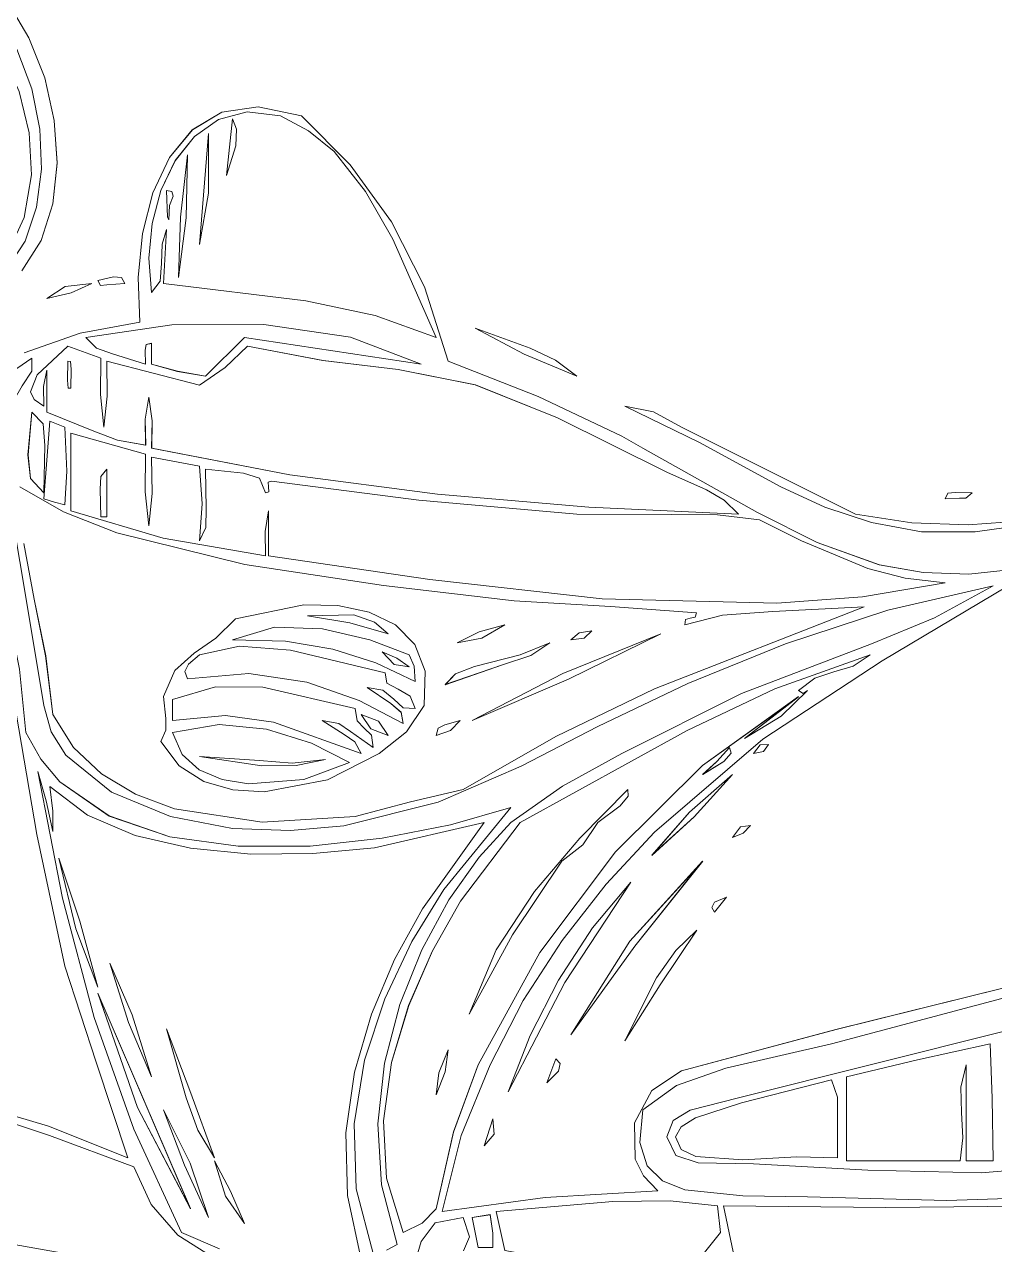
# Model space of a CAD drawing. Header units: inches. Extents: x -1726 to 2926, y -3254 to 1573.
# Drawn here: x -87 to 1126, y -1696 to -169 of the extents above; entities that cross this region are included whole.
import ezdxf

# ---------------------------------------------------------------- set-up
doc = ezdxf.new("R2010")
doc.units = ezdxf.units.IN
doc.header["$MEASUREMENT"] = 0
doc.layers.add('Layer 1', color=7, linetype='Continuous')

msp = doc.modelspace()

# ---------------------------------------------------------------- linework, layer by layer
at = {"layer": 'Layer 1', "color": 7, "lineweight": 9}
for points in [[(-138.6, -90.4), (-81.8, -186.3), (-62.1, -236.4), (-50.2, -289.5), (-46.6, -342.9), (-51.8, -393.8), (-66.3, -439.7), (-90.8, -477.8)], [(-90.8, -477.8), (-66.3, -439.7), (-51.7, -393.8), (-46.6, -342.8), (-50.2, -289.5), (-62.1, -236.4), (-81.8, -186.3), (-138.6, -90.4)], [(-124.5, -147.9), (-96.8, -200.3), (-78.1, -250), (-68.2, -300.3), (-66.2, -350.5), (-72.2, -398.1), (-86.6, -440.7), (-109.6, -475.8), (-141.2, -501.1), (-181.9, -514), (-231.7, -512.2), (-231.7, -512.2)], [(-78.1, -250), (-96.8, -200.3), (-124.5, -147.9)], [(-231.7, -512.2), (-218, -502.8), (-192.7, -497.7), (-141.8, -485.9), (-128.8, -472.7), (-111.8, -463.5), (-87.9, -410.8), (-78.7, -357.7), (-81.6, -305), (-94.1, -253.2), (-138, -155.4)], [(-138, -155.4), (-94.1, -253.2), (-81.6, -304.9), (-78.7, -357.7), (-87.9, -410.8), (-111.8, -463.5), (-128.8, -472.7), (-141.7, -485.9), (-192.7, -497.7), (-218, -502.7), (-231.7, -512.2), (-181.9, -514), (-141.2, -501.1), (-109.6, -475.8), (-86.6, -440.7), (-72.2, -398.1), (-66.1, -350.5), (-68.2, -300.3), (-78.1, -250), (-78.1, -250)], [(-87.6, -580.4), (-17.5, -555.6), (56.8, -542.1), (55, -486), (60.4, -431), (73.3, -380), (94, -335.8), (122.6, -301.3), (159.5, -279.2), (204.9, -272.4), (259, -283.7), (320.2, -345.2), (371.8, -416.2), (413, -497.8), (442.6, -590.8), (555.3, -635.1), (659.8, -684.5), (686, -699.5), (829.6, -780), (904.1, -817.5), (981.9, -845.5), (1036.7, -855.2), (1094.1, -857.2), (1202.9, -845.5)], [(1202.9, -845.5), (1094.1, -857.2), (1036.8, -855.2), (982, -845.5), (904.1, -817.5), (829.6, -780), (686, -699.4), (659.8, -684.5), (555.3, -635.1), (442.6, -590.8), (413, -497.7), (371.9, -416.2), (320.2, -345.1), (259, -283.7), (204.9, -272.4), (159.5, -279.2), (122.7, -301.2), (94, -335.8), (73.3, -380), (60.4, -431), (55, -485.9), (56.8, -542.1), (-17.5, -555.6), (-87.6, -580.4)], [(427.6, -560.9), (351.5, -533.6), (264.5, -515.2), (86.7, -493.4), (90.5, -426), (84.7, -444.5), (84.2, -468.5), (82.2, -490.8), (71.7, -504.7), (68.4, -461.9), (72.4, -418.5), (83.4, -377), (101.1, -339.9), (125.2, -309.5), (155.4, -288.4), (191.4, -279), (232.8, -283.7), (268, -302.4), (300.2, -328.6), (339.4, -378.5), (373.4, -438), (427.6, -560.9), (427.6, -560.9)], [(300.2, -328.6), (268, -302.4), (232.8, -283.7), (191.4, -279), (155.4, -288.4), (125.2, -309.5), (101.1, -339.8), (83.4, -377), (72.4, -418.5), (68.4, -461.8), (71.7, -504.7), (82.2, -490.8), (84.2, -468.5), (84.7, -444.5), (90.5, -426), (86.7, -493.4), (264.5, -515.2), (351.5, -533.6), (427.6, -560.9), (373.4, -438), (339.4, -378.5), (300.2, -328.6), (300.2, -328.6)], [(165.4, -358.6), (176.9, -321.5), (177.7, -300.3), (172.9, -287.4), (165.4, -358.6), (165.4, -358.6)], [(172.9, -287.4), (177.7, -300.3), (176.9, -321.5), (165.4, -358.6), (172.9, -287.4), (172.9, -287.4)], [(131.7, -444.7), (142.7, -380.7), (142.9, -306.1), (131.7, -444.7), (131.7, -444.7)], [(142.9, -306.1), (142.7, -380.7), (131.7, -444.7), (142.9, -306.1), (142.9, -306.1)], [(105.4, -485.9), (115, -411.5), (116.7, -332.4), (107.6, -410.4), (105.4, -485.9), (105.4, -485.9)], [(116.7, -332.4), (115, -411.5), (105.4, -485.9), (107.6, -410.4), (116.7, -332.4), (116.7, -332.4)], [(94.2, -396), (98.5, -384.4), (97.1, -378.4), (90.4, -377.3), (91.4, -410.6), (93.3, -414.1), (94.2, -396), (94.2, -396)], [(90.5, -377.3), (97.1, -378.4), (98.5, -384.4), (94.2, -396), (93.3, -414.1), (91.4, -410.6), (90.5, -377.3), (90.5, -377.3)], [(38, -493.4), (15.8, -495.2), (7.6, -496.1), (4.3, -489.7), (23.8, -485.3), (33.8, -486), (38, -493.4), (38, -493.4)], [(4.3, -489.7), (7.6, -496.1), (15.8, -495.2), (38, -493.4), (33.8, -486), (23.8, -485.3), (4.3, -489.7), (4.3, -489.7)], [(-3.2, -493.4), (-28.9, -505.2), (-59.4, -512.2), (-36.6, -497.5), (-3.2, -493.4), (-3.2, -493.4)], [(-59.4, -512.2), (-28.9, -505.2), (-3.2, -493.4), (-36.6, -497.5), (-59.4, -512.2), (-59.4, -512.2)], [(408.8, -594.6), (187.9, -560.9), (139.2, -609.5), (104.1, -603.4), (71.7, -594.6), (71.7, -568.3), (64.9, -570), (63.7, -577.1), (64.2, -594.6), (22.8, -581.7), (2.9, -574.4), (-10.7, -560.9), (97.1, -545.3), (212, -544.7), (320.4, -560.6), (408.8, -594.6), (408.8, -594.6)], [(-10.7, -560.9), (2.9, -574.4), (22.8, -581.7), (64.2, -594.6), (63.7, -577.1), (64.9, -570), (71.7, -568.4), (71.7, -594.6), (104.1, -603.5), (139.2, -609.6), (187.8, -560.9), (408.8, -594.6), (320.4, -560.6), (212, -544.7), (97.1, -545.3), (-10.7, -560.9), (-10.7, -560.9)], [(476.3, -549.6), (545, -574.5), (576.7, -589.6), (603.6, -609.6), (537.6, -582), (476.3, -549.6), (476.3, -549.6)], [(603.6, -609.5), (576.7, -589.6), (545, -574.5), (476.3, -549.6), (537.6, -582), (603.6, -609.5), (603.6, -609.5)], [(-63.1, -647), (-63.6, -622.2), (-59.4, -602.1), (-59.4, -654.5), (-0.7, -678.2), (29.2, -689.5), (64.2, -695.7), (63.8, -663.4), (68, -635.8), (72.2, -665.3), (71.7, -699.4), (244.6, -732.8), (429.1, -757.2), (618.5, -773.4), (805.9, -781.9), (788, -764.5), (765.9, -751.8), (716, -729.4), (579.4, -661.7), (476.6, -620.3), (379.9, -601.2), (286, -590), (191.6, -572.1), (163.7, -598.5), (131.7, -620.8), (15.6, -590.8), (16, -634.4), (11.8, -673.2), (7.6, -632.5), (8, -587.1), (-33.2, -572.1), (-71.6, -607.7), (-79.7, -629.1), (-75.3, -638.8), (-63.1, -647), (-63.1, -647)], [(-33.1, -572.1), (8.1, -587.1), (7.6, -632.5), (11.8, -673.2), (16, -634.4), (15.6, -590.8), (131.7, -620.8), (163.7, -598.5), (191.6, -572.1), (286.1, -590), (380.2, -601.2), (476.9, -620.3), (579.4, -661.7), (716, -729.4), (765.9, -751.8), (788, -764.5), (805.9, -781.9), (618.5, -773.4), (429.1, -757.2), (244.6, -732.8), (71.8, -699.4), (72.2, -665.3), (68, -635.8), (63.8, -663.4), (64.3, -695.7), (29.2, -689.5), (-0.7, -678.2), (-59.3, -654.5), (-59.3, -602.1), (-63.5, -622.2), (-63.1, -647), (-75.3, -638.7), (-79.7, -629.1), (-71.6, -607.7), (-33.1, -572.1), (-33.1, -572.1)], [(-78.1, -587.1), (-78.1, -603.4), (-90.4, -621.7), (-103, -644.2), (-104.3, -673.2), (-160.5, -695.7), (-165, -675.4), (-162.1, -657.9), (-140.4, -629.5), (-78.1, -587.1), (-78.1, -587.1)], [(-160.5, -695.7), (-104.3, -673.2), (-103, -644.2), (-90.4, -621.7), (-78.1, -603.4), (-78.1, -587.1), (-140.4, -629.5), (-162.1, -657.9), (-165, -675.4), (-160.5, -695.7), (-160.5, -695.7)], [(-33.1, -590.8), (-29.8, -591), (-29.1, -600.9), (-29.4, -624.5), (-32.7, -624.4), (-33.4, -614.5), (-33.1, -590.8), (-33.1, -590.8)], [(-29.4, -624.5), (-29.1, -600.9), (-29.8, -591), (-33.2, -590.8), (-33.4, -614.5), (-32.7, -624.4), (-29.4, -624.5), (-29.4, -624.5)], [(-78.1, -654.5), (-83, -708), (-79.9, -737.3), (-63.1, -755.6), (-61.7, -696.2), (-63.8, -669.2), (-78.1, -654.5), (-78.1, -654.5)], [(-63.1, -755.6), (-79.9, -737.3), (-82.9, -708), (-78.1, -654.5), (-63.8, -669.2), (-61.7, -696.2), (-63.1, -755.6), (-63.1, -755.6)], [(1194.6, -791.1), (1101.8, -804.3), (1034.6, -804), (972.1, -792.7), (913.6, -773.2), (858.6, -748.1), (757.2, -692.3), (663.6, -647), (699.5, -653.9), (734.7, -673.2), (952, -781.9), (1022.7, -792.8), (1093.3, -795.5), (1162.1, -790.3)], [(952, -781.9), (734.7, -673.2), (699.4, -653.9), (663.6, -647), (757.2, -692.3), (858.6, -748.1), (913.6, -773.2), (972.1, -792.7), (1034.6, -804), (1101.8, -804.3), (1194.6, -791.1)], [(-55.6, -665.7), (-36.9, -673.2), (-34.4, -728.2), (-36.9, -770.6), (-50, -766.9), (-63.1, -763.1), (-59.4, -714.4), (-55.6, -665.7), (-55.6, -665.7)], [(-63.1, -763.1), (-50, -766.9), (-36.9, -770.6), (-34.4, -728.2), (-36.9, -673.2), (-55.6, -665.7), (-59.4, -714.4), (-63.1, -763.1), (-63.1, -763.1)], [(-29.4, -680.7), (64.2, -706.9), (63.8, -754.2), (68, -796.8), (72.2, -756.1), (71.7, -710.7), (131.7, -721.9), (134.8, -769.3), (131.7, -815.6), (139.4, -798.9), (140.1, -775.2), (139.2, -725.7), (186.5, -730.8), (206.5, -737), (214.1, -755.6), (218.1, -754.1), (217.8, -748.1), (217.5, -742.2), (221.6, -740.7), (405.9, -764.6), (603.6, -781.9), (722.1, -782.6), (779.7, -783), (832.1, -789.3), (884.6, -815.6), (967.6, -849.9), (1014.3, -862.2), (1064.4, -868), (960.8, -885.4), (853.8, -893.5), (635.2, -887.9), (419.5, -863.9), (217.8, -834.3), (217.8, -778.1), (213.6, -803.9), (214.1, -834.3), (86.2, -812.3), (-29.4, -778.1), (-29.4, -680.7), (-29.4, -680.7)], [(-29.4, -778.1), (86.2, -812.3), (214.1, -834.3), (213.6, -803.9), (217.8, -778.1), (217.8, -834.3), (419.5, -863.9), (635.2, -887.9), (853.8, -893.5), (960.8, -885.4), (1064.3, -868), (1014.3, -862.2), (967.5, -849.9), (884.6, -815.6), (832.1, -789.3), (779.7, -783), (722.1, -782.6), (603.6, -781.9), (405.8, -764.6), (221.6, -740.7), (217.5, -742.2), (217.8, -748.1), (218.1, -754.1), (214.1, -755.6), (206.5, -737), (186.5, -730.8), (139.2, -725.7), (140.1, -775.2), (139.4, -798.9), (131.7, -815.6), (134.8, -769.3), (131.7, -721.9), (71.7, -710.7), (72.2, -756.1), (68, -796.8), (63.8, -754.2), (64.2, -706.9), (-29.4, -680.7), (-29.4, -778.1), (-29.4, -778.1)], [(8.1, -785.6), (15.6, -785.6), (15.6, -725.7), (8, -735), (7.2, -751), (8.1, -785.6), (8.1, -785.6)], [(15.6, -725.7), (15.6, -785.6), (8.1, -785.6), (7.2, -751), (8, -735), (15.6, -725.7), (15.6, -725.7)], [(348.9, -1707.1), (327.7, -1626), (325.2, -1544.7), (338.1, -1464.9), (363.2, -1388.4), (397.3, -1316.7), (437.2, -1251.8), (521.2, -1148.9), (445.5, -1170.6), (360.2, -1187.4), (270.1, -1197.2), (179.9, -1197.4), (94.4, -1185.6), (18.5, -1159.7), (-43.1, -1117), (-67, -1088.7), (-85.6, -1055.3), (-93.7, -976), (-108.9, -898.2), (-118, -823.1), (-108.1, -751.9), (-108.1, -751.9)], [(-108.1, -751.9), (-85.5, -886), (-63.1, -1021.6), (-54.1, -1054.5), (-35.8, -1083.5), (21.4, -1129.8), (95.3, -1160.4), (172.9, -1175.1), (245.6, -1177.6), (312.2, -1172), (430.3, -1142.3), (533.9, -1097.2), (629.8, -1047.8), (742.5, -994.1), (864.5, -944.3), (992.8, -902.1), (1124.3, -871.7), (1051.1, -911.7), (972.2, -944.3), (809.6, -1006.6), (659.8, -1081.5), (585.5, -1122.5), (521.2, -1167.6), (481.5, -1211), (443.6, -1264.7), (409.7, -1326.9), (382, -1395.6), (362.9, -1468.8), (354.5, -1544.6), (359.1, -1620.9), (378.9, -1695.8)], [(365.4, -1702.9), (378.9, -1695.8), (359.1, -1620.9), (354.5, -1544.6), (362.9, -1468.8), (382, -1395.6), (409.7, -1326.9), (443.6, -1264.7), (481.5, -1211), (521.2, -1167.6), (585.5, -1122.5), (659.8, -1081.5), (809.6, -1006.6), (972.2, -944.2), (1051.1, -911.7), (1124.3, -871.7), (992.8, -902.1), (864.5, -944.2), (742.5, -994.1), (629.8, -1047.8), (533.9, -1097.2), (430.3, -1142.3), (312.2, -1171.9), (245.6, -1177.6), (172.9, -1175.1), (95.3, -1160.4), (21.4, -1129.8), (-35.8, -1083.4), (-54.1, -1054.4), (-63.1, -1021.5), (-85.5, -885.9), (-108.1, -751.9)], [(-93.1, -748.1), (-38.7, -779.3), (28.3, -805.4), (188.2, -844.9), (361.9, -871.5), (525, -890.5), (645.6, -897.5), (753.4, -905.5), (751.4, -910.9), (745.3, -912.3), (739.5, -914), (738.5, -920.4), (786, -908.3), (848.6, -903.7), (963.2, -898), (700.6, -1000.6), (577.5, -1060.1), (461.3, -1126.4), (395.4, -1141.8), (326.4, -1160.2), (209.8, -1167.3), (100.1, -1150.6), (51.5, -1132.4), (9, -1106.9), (-25.9, -1073.9), (-51.9, -1032.8), (-60.8, -959.2), (-75.2, -888.5), (-88.1, -818.8)], [(-51.9, -1032.8), (-25.9, -1073.9), (9, -1106.9), (51.5, -1132.4), (100.1, -1150.6), (209.8, -1167.3), (326.4, -1160.2), (395.4, -1141.8), (461.3, -1126.5), (577.5, -1060.1), (700.6, -1000.6), (963.2, -898), (848.6, -903.7), (786, -908.3), (738.5, -920.4), (739.5, -914), (745.3, -912.3), (751.4, -910.9), (753.4, -905.5), (645.6, -897.5), (525, -890.5), (361.9, -871.5), (188.2, -844.9), (28.3, -805.4), (-38.7, -779.3), (-93.1, -748.1)], [(1098.1, -755.6), (1090.2, -762.2), (1082.2, -762.1), (1064.3, -763.1), (1067.5, -756), (1076.8, -754.9), (1098.1, -755.6), (1098.1, -755.6)], [(1064.3, -763.1), (1082.2, -762.1), (1090.2, -762.2), (1098.1, -755.6), (1076.8, -754.9), (1067.5, -756), (1064.3, -763.1), (1064.3, -763.1)], [(1162.1, -790.3), (1093.3, -795.5), (1022.7, -792.8), (952, -781.9), (952, -781.9)], [(-88.1, -818.8), (-75.2, -888.5), (-60.9, -959.2), (-51.9, -1032.8), (-51.9, -1032.8)], [(1143, -871.7), (985.7, -965.4), (836.1, -1063.5), (700.7, -1179.7), (640.1, -1245), (585.1, -1315.2), (536.5, -1390.5), (495, -1471), (459, -1559.2), (435.1, -1654.6), (564, -1636.7), (704.8, -1628.4), (686.9, -1609.9), (676.6, -1588.8), (675.9, -1543.5), (697.2, -1503.2), (734.7, -1478.5), (927.7, -1426.6), (1138, -1374.5)], [(1138, -1374.5), (927.8, -1426.6), (734.7, -1478.5), (697.2, -1503.2), (675.9, -1543.5), (676.6, -1588.8), (686.9, -1609.9), (704.8, -1628.4), (564, -1636.7), (435.1, -1654.6), (459, -1559.2), (495, -1471.1), (536.5, -1390.5), (585.1, -1315.2), (640.1, -1245), (700.7, -1179.7), (836.1, -1063.5), (985.7, -965.4), (1143, -871.7)], [(356.4, -1081.5), (390.4, -1054.4), (412.6, -1021.6), (413.8, -978.5), (401, -945), (376.9, -920.5), (343.9, -904.5), (304.8, -896.3), (262.2, -895.4), (176.6, -913), (152.1, -937.1), (124.7, -956), (100.7, -977.7), (86.7, -1010.3), (89.5, -1037.8), (89.6, -1052.1), (83, -1066.5), (106.2, -1096.8), (137, -1116.6), (173.2, -1127.1), (212.4, -1129.5), (291.5, -1114.6), (356.4, -1081.5), (356.4, -1081.5)], [(83, -1066.5), (89.6, -1052.1), (89.5, -1037.8), (86.7, -1010.3), (100.7, -977.7), (124.7, -956), (152.1, -937.1), (176.6, -912.9), (262.1, -895.4), (304.8, -896.3), (343.9, -904.5), (376.9, -920.5), (401, -945), (413.8, -978.5), (412.6, -1021.6), (390.4, -1054.3), (356.4, -1081.5), (291.5, -1114.6), (212.4, -1129.5), (173.2, -1127.1), (137, -1116.6), (106.2, -1096.8), (83, -1066.5), (83, -1066.5)], [(266.5, -909.2), (324.7, -908.1), (350.4, -917), (367.6, -931.7), (319.5, -918.1), (266.5, -909.2), (266.5, -909.2)], [(367.6, -931.7), (350.4, -917), (324.7, -908.1), (266.5, -909.2), (319.5, -918.1), (367.6, -931.7), (367.6, -931.7)], [(401.4, -991.6), (352.1, -968), (298.5, -951), (239.2, -941.1), (172.9, -939.2), (225.4, -923.4), (285.5, -925.6), (344.5, -939.2), (393.9, -957.9), (400, -972.4), (401.4, -991.6), (401.4, -991.6)], [(393.9, -957.9), (344.5, -939.2), (285.5, -925.5), (225.4, -923.4), (172.9, -939.2), (239.2, -941.1), (298.5, -951), (352.1, -968), (401.4, -991.6), (400, -972.4), (393.9, -957.9), (393.9, -957.9)], [(453.8, -942.9), (484.9, -937.4), (513.7, -920.4), (481.5, -929.4), (453.8, -942.9), (453.8, -942.9)], [(513.7, -920.4), (484.9, -937.4), (453.8, -942.9), (481.5, -929.4), (513.7, -920.4), (513.7, -920.4)], [(596.1, -939.2), (612.8, -937.1), (622.4, -927.9), (606.3, -930.6), (596.1, -939.2), (596.1, -939.2)], [(622.4, -927.9), (612.8, -937.1), (596.1, -939.2), (606.3, -930.6), (622.4, -927.9), (622.4, -927.9)], [(532.5, -957.9), (475.6, -972.7), (451.8, -981.8), (438.8, -995.4), (510.6, -970.7), (546.1, -959), (569.9, -942.9), (532.5, -957.9), (532.5, -957.9)], [(569.9, -942.9), (546.1, -959), (510.6, -970.7), (438.8, -995.3), (451.8, -981.8), (475.6, -972.6), (532.5, -957.9), (569.9, -942.9), (569.9, -942.9)], [(472.5, -1040.3), (593, -988.5), (708.5, -931.7), (586.1, -981.6), (472.5, -1040.3), (472.5, -1040.3)], [(708.5, -931.7), (593, -988.5), (472.5, -1040.3), (586.1, -981.6), (708.5, -931.7), (708.5, -931.7)], [(341.4, -999.1), (371, -1019), (383.7, -1029.9), (386.4, -1044), (331.4, -1015.1), (266, -992.3), (193.4, -981.2), (116.7, -987.9), (113.4, -979), (117.9, -969.8), (131.7, -957.9), (181.6, -947.3), (245.5, -952.3), (363.9, -980.4), (365.9, -993.3), (379.9, -1001), (395.2, -1009.7), (401.4, -1025.3), (386.5, -1024.3), (374.5, -1013.6), (361, -1002.3), (341.4, -999.1), (341.4, -999.1)], [(401.4, -1025.3), (395.1, -1009.7), (379.9, -1001.1), (365.9, -993.3), (363.9, -980.4), (245.5, -952.3), (181.6, -947.3), (131.7, -957.9), (117.9, -969.8), (113.4, -979), (116.7, -987.9), (193.4, -981.3), (266, -992.3), (331.4, -1015.1), (386.4, -1044.1), (383.7, -1030), (371, -1019.1), (341.4, -999.1), (361, -1002.3), (374.5, -1013.6), (386.5, -1024.3), (401.4, -1025.3), (401.4, -1025.3)], [(393.9, -972.9), (378.4, -962.1), (360.2, -954.1), (375.1, -970.1), (393.9, -972.9), (393.9, -972.9)], [(360.2, -954.1), (378.4, -962.1), (393.9, -972.9), (375.1, -970.1), (360.2, -954.1), (360.2, -954.1)], [(532.5, -1167.6), (457.9, -1266.1), (422.9, -1328.5), (393.2, -1396.6), (371.9, -1468.2), (361.7, -1540.9), (365.6, -1612.6), (386.4, -1680.8), (410.1, -1668.9), (427.6, -1650.9), (449.3, -1554.9), (480, -1471), (557.5, -1330.4), (652, -1204.3), (760.7, -1096.4), (880.8, -1010.3), (813.4, -1062.8), (859.2, -1034.6), (892, -1002.8), (886.7, -1006.5), (880.8, -1002.8), (901.2, -987.3), (925, -979.4), (949.1, -972.1), (970.7, -957.9), (851.2, -1000.4), (741.4, -1052.6), (532.5, -1167.6), (532.5, -1167.6)], [(970.7, -957.9), (949.2, -972.1), (925, -979.5), (901.3, -987.3), (880.8, -1002.8), (886.7, -1006.5), (892, -1002.8), (859.3, -1034.7), (813.4, -1062.8), (880.8, -1010.4), (760.7, -1096.4), (652, -1204.3), (557.5, -1330.5), (480, -1471.1), (449.3, -1555), (427.6, -1650.9), (410.1, -1669), (386.4, -1680.8), (365.6, -1612.6), (361.7, -1540.9), (371.9, -1468.2), (393.3, -1396.6), (422.9, -1328.5), (457.9, -1266.2), (532.5, -1167.7), (741.4, -1052.6), (851.2, -1000.4), (970.7, -957.9), (970.7, -957.9)], [(-93.7, -976), (-85.6, -1055.3), (-85.6, -1055.3)], [(348.9, -1074), (320.4, -1053.8), (305.8, -1044.1), (285.2, -1040.3), (312.7, -1057.8), (326, -1066.9), (333.9, -1081.5), (224.3, -1042.2), (163.9, -1033.8), (98, -1040.3), (98, -1014.1), (151.7, -998), (211, -998.6), (326.4, -1025.3), (328.8, -1040.8), (337.7, -1049.7), (346.6, -1058.6), (348.9, -1074), (348.9, -1074)], [(326.4, -1025.3), (211, -998.6), (151.7, -998), (98, -1014.1), (98, -1040.3), (163.9, -1033.8), (224.3, -1042.2), (333.9, -1081.5), (326, -1066.9), (312.7, -1057.8), (285.2, -1040.3), (305.8, -1044), (320.4, -1053.8), (348.9, -1074), (346.6, -1058.6), (337.7, -1049.7), (328.8, -1040.8), (326.4, -1025.3), (326.4, -1025.3)], [(-164.2, -1516), (-57.3, -1547.7), (41.8, -1587.2), (2.5, -1467.6), (-36.9, -1347.5), (-72, -1182.7), (-100.6, -1014.1)], [(-100.6, -1014.1), (-72, -1182.7), (-36.9, -1347.4), (2.5, -1467.6), (41.8, -1587.2), (-57.3, -1547.7), (-164.2, -1516)], [(333.9, -1032.8), (355.6, -1041.1), (367.6, -1059), (346, -1050.7), (333.9, -1032.8), (333.9, -1032.8)], [(367.6, -1059), (355.6, -1041.1), (333.9, -1032.8), (346, -1050.7), (367.6, -1059), (367.6, -1059)], [(319, -1092.7), (262.2, -1114), (192.8, -1119.3), (159.8, -1113.9), (131.2, -1102), (109.8, -1082.7), (98, -1055.3), (156, -1045.1), (215.5, -1051.1), (271.5, -1068.6), (319, -1092.7), (319, -1092.7)], [(98, -1055.3), (109.8, -1082.7), (131.2, -1102), (159.8, -1113.9), (192.8, -1119.3), (262.2, -1114), (319, -1092.7), (271.5, -1068.6), (215.5, -1051.1), (156, -1045.1), (98, -1055.3), (98, -1055.3)], [(427.6, -1059), (445.7, -1052.8), (457.5, -1040.3), (438.6, -1045.7), (430.3, -1049.6), (427.6, -1059), (427.6, -1059)], [(457.5, -1040.3), (445.7, -1052.8), (427.6, -1059), (430.3, -1049.6), (438.6, -1045.7), (457.5, -1040.3), (457.5, -1040.3)], [(-85.6, -1055.3), (-67, -1088.7), (-43.1, -1117), (18.5, -1159.6), (94.4, -1185.6), (179.9, -1197.3), (270.1, -1197.2), (360.2, -1187.4), (445.5, -1170.6), (521.2, -1148.9), (437.2, -1251.8), (397.3, -1316.7), (363.2, -1388.4), (338.1, -1464.9), (325.2, -1544.7), (327.7, -1626), (348.9, -1707)], [(794.6, -1074), (796.5, -1081.2), (787.5, -1091.3), (760.9, -1107.7), (778.5, -1091.5), (794.6, -1074), (794.6, -1074)], [(761, -1107.7), (787.5, -1091.3), (796.5, -1081.2), (794.7, -1074), (778.5, -1091.5), (761, -1107.7), (761, -1107.7)], [(843.3, -1070.3), (837.1, -1079), (824.6, -1081.5), (832.8, -1070.6), (843.3, -1070.3), (843.3, -1070.3)], [(824.6, -1081.5), (837.1, -1079), (843.4, -1070.3), (832.8, -1070.6), (824.6, -1081.5), (824.6, -1081.5)], [(289, -1089), (247.6, -1093.6), (206.6, -1090.3), (131.7, -1085.2), (209.6, -1097), (252.4, -1096.6), (289, -1089), (289, -1089)], [(131.7, -1085.3), (206.6, -1090.3), (247.6, -1093.6), (289, -1089), (252.4, -1096.6), (209.6, -1097), (131.7, -1085.3), (131.7, -1085.3)], [(333.9, -1714.5), (316.8, -1634.5), (314.7, -1556.1), (325.5, -1480.2), (346.6, -1407.7), (375.7, -1339.3), (410.5, -1275.9), (487.5, -1167.6), (350.4, -1199.4), (273.5, -1206.7), (195.7, -1207.2), (120.4, -1199.9), (51.1, -1184), (-8.7, -1158.5), (-55.6, -1122.7), (-51.7, -1153.5), (-51.9, -1178.9), (-60.3, -1140.5), (-70.6, -1104), (-39.7, -1262.3), (0, -1411.7), (49.4, -1551.5), (109.2, -1680.8), (109.2, -1680.8)], [(-70.6, -1104), (-60.3, -1140.5), (-51.9, -1178.9), (-51.7, -1153.5), (-55.6, -1122.7), (-8.7, -1158.5), (51.1, -1184), (120.4, -1199.9), (195.7, -1207.2), (273.5, -1206.7), (350.4, -1199.4), (487.5, -1167.6), (410.5, -1275.9), (375.7, -1339.3), (346.6, -1407.7), (325.5, -1480.2), (314.7, -1556.1), (316.8, -1634.5), (333.9, -1714.5)], [(156.5, -1701.2), (109.2, -1680.8), (49.4, -1551.5), (0, -1411.7), (-39.7, -1262.3), (-70.6, -1104), (-70.6, -1104)], [(798.4, -1107.7), (750.2, -1160.6), (697.3, -1208.8), (744.5, -1155), (798.4, -1107.7), (798.4, -1107.7)], [(697.3, -1208.9), (750.2, -1160.6), (798.4, -1107.7), (744.5, -1155), (697.3, -1208.9), (697.3, -1208.9)], [(468.8, -1407.4), (523.1, -1308.2), (584.9, -1216.3), (610.9, -1195.6), (629.8, -1167.6), (657.8, -1147), (667.7, -1134.9), (667.3, -1126.5), (607.3, -1187.4), (550.5, -1254.1), (502.5, -1327.2), (468.8, -1407.4), (468.8, -1407.4)], [(667.3, -1126.5), (667.7, -1134.9), (657.8, -1147), (629.8, -1167.6), (610.9, -1195.6), (584.9, -1216.3), (523.1, -1308.2), (468.8, -1407.4), (502.5, -1327.2), (550.5, -1254.1), (607.3, -1187.4), (667.3, -1126.5), (667.3, -1126.5)], [(820.9, -1171.4), (811.7, -1181), (798.4, -1186.4), (808.4, -1173.4), (820.9, -1171.4), (820.9, -1171.4)], [(798.4, -1186.4), (811.7, -1181), (820.9, -1171.4), (808.4, -1173.4), (798.4, -1186.4), (798.4, -1186.4)], [(4.3, -1373.7), (-18.1, -1291.2), (-44.4, -1212.6), (-23, -1300.8), (4.3, -1373.7), (4.3, -1373.7)], [(-44.4, -1212.6), (-18.1, -1291.2), (4.3, -1373.7), (-23, -1300.8), (-44.4, -1212.6), (-44.4, -1212.6)], [(596.1, -1433.6), (676.2, -1322.6), (760.9, -1216.3), (669.9, -1316.3), (596.1, -1433.6), (596.1, -1433.6)], [(761, -1216.3), (676.2, -1322.6), (596.2, -1433.6), (669.9, -1316.3), (761, -1216.3), (761, -1216.3)], [(517.5, -1504.8), (588.6, -1368), (671, -1242.6), (623.2, -1299.7), (580.8, -1364.9), (545.1, -1434.4), (517.5, -1504.8), (517.5, -1504.8)], [(671, -1242.6), (588.6, -1368), (517.5, -1504.8), (545.1, -1434.4), (580.8, -1364.9), (623.2, -1299.7), (671, -1242.6), (671, -1242.6)], [(790.9, -1261.3), (775.9, -1280), (772.6, -1274.1), (775.6, -1267.5), (790.9, -1261.3), (790.9, -1261.3)], [(775.9, -1280), (790.9, -1261.3), (775.6, -1267.5), (772.6, -1274.1), (775.9, -1280), (775.9, -1280)], [(663.6, -1441.1), (707.7, -1371), (753.5, -1302.5), (727.5, -1327.7), (703.4, -1362), (663.6, -1441.1), (663.6, -1441.1)], [(753.5, -1302.5), (707.7, -1371), (663.6, -1441.1), (703.4, -1362), (727.5, -1327.7), (753.5, -1302.5), (753.5, -1302.5)], [(71.7, -1486), (47.4, -1408.4), (19.3, -1343.7), (42.6, -1417.8), (71.7, -1486), (71.7, -1486)], [(19.3, -1343.7), (47.4, -1408.4), (71.7, -1486), (42.6, -1417.8), (19.3, -1343.7), (19.3, -1343.7)], [(1155.1, -1637.6), (1066.6, -1640.5), (892, -1635.9), (811.3, -1634.8), (738.8, -1627.4), (710.9, -1616.2), (691.4, -1597.1), (682.4, -1568.2), (686, -1527.3), (728.4, -1496.7), (790.1, -1475), (922, -1444.8), (1224.6, -1364.3)], [(1224.6, -1364.3), (922, -1444.8), (922, -1444.8)], [(120.4, -1650.9), (4.3, -1381.2), (54.1, -1524.3), (120.4, -1650.9), (120.4, -1650.9)], [(4.3, -1381.2), (120.4, -1650.8), (54.1, -1524.3), (4.3, -1381.2), (4.3, -1381.2)], [(150.4, -1587.2), (120.8, -1506.3), (90.4, -1426.1), (114.9, -1512.1), (129.5, -1552.8), (150.4, -1587.2), (150.4, -1587.2)], [(90.5, -1426.1), (120.8, -1506.3), (150.4, -1587.2), (129.5, -1552.8), (114.9, -1512.1), (90.5, -1426.1), (90.5, -1426.1)], [(1140.2, -1428.3), (805.9, -1512.3), (745.2, -1527.7), (724.1, -1540.4), (716, -1561), (727.4, -1584.5), (755.3, -1593.7), (824.6, -1594.7), (967.5, -1602.8), (1109.3, -1605.9), (1215.3, -1597.1)], [(1215.3, -1597.1), (1109.3, -1605.9), (967.5, -1602.8), (824.6, -1594.7), (755.3, -1593.7), (727.4, -1584.5), (716, -1560.9), (724.1, -1540.4), (745.2, -1527.7), (805.9, -1512.3), (1140.2, -1428.3)], [(922, -1444.8), (790.1, -1475), (728.4, -1496.7), (686, -1527.2), (682.4, -1568.2), (691.4, -1597.1), (710.9, -1616.2), (738.8, -1627.4), (811.3, -1634.8), (892, -1635.9), (1066.6, -1640.5), (1155.1, -1637.6)], [(940.7, -1486), (940.7, -1590.9), (1083.1, -1590.9), (1086.5, -1562.1), (1084.6, -1530.4), (1083.8, -1499), (1090.6, -1471.1), (1090.6, -1590.9), (1124.3, -1590.9), (1123.1, -1512.8), (1120.5, -1444.8), (1029.7, -1464.5), (940.7, -1486), (940.7, -1486)], [(1120.5, -1444.8), (1123.1, -1512.8), (1124.3, -1590.9), (1090.6, -1590.9), (1090.6, -1471.1), (1083.8, -1499), (1084.6, -1530.4), (1086.5, -1562.1), (1083.1, -1590.9), (940.8, -1590.9), (940.8, -1486), (1029.7, -1464.5), (1120.5, -1444.8), (1120.5, -1444.8)], [(442.6, -1452.3), (438.9, -1479.6), (427.6, -1508.5), (431, -1481), (442.6, -1452.3), (442.6, -1452.3)], [(427.6, -1508.5), (438.9, -1479.6), (442.6, -1452.3), (431, -1481), (427.6, -1508.5), (427.6, -1508.5)], [(577.4, -1463.6), (582.7, -1469.2), (580.7, -1478.8), (566.2, -1493.5), (577.4, -1463.6), (577.4, -1463.6)], [(566.2, -1493.5), (580.7, -1478.8), (582.7, -1469.2), (577.4, -1463.6), (566.2, -1493.5), (566.2, -1493.5)], [(922, -1489.8), (929.5, -1511.3), (929.7, -1536.7), (929.5, -1587.2), (878.6, -1586), (811.2, -1589.8), (752.5, -1585.7), (734.1, -1576.7), (727.2, -1561), (733.9, -1548.4), (752, -1537.3), (809.7, -1518.6), (922, -1489.8), (922, -1489.8)], [(727.2, -1561), (734.1, -1576.7), (752.5, -1585.7), (811.2, -1589.8), (878.6, -1586), (929.5, -1587.2), (929.7, -1536.7), (929.5, -1511.3), (922, -1489.8), (809.7, -1518.6), (752, -1537.3), (733.9, -1548.4), (727.2, -1561), (727.2, -1561)], [(-164.2, -1684.6), (14.9, -1716.1), (107.1, -1725.9), (199.1, -1725.8), (147.5, -1711.3), (104.5, -1684.1), (71.3, -1645.8), (49.3, -1598.4), (-55.9, -1559.4), (-164.2, -1523.5), (-167.3, -1531.6), (-171.7, -1538.5), (-173.5, -1521.5), (-186.7, -1516), (-187.4, -1558.5), (-181.3, -1601.4), (-164.2, -1684.6), (-164.2, -1684.6)], [(-186.7, -1516), (-173.5, -1521.5), (-171.7, -1538.5), (-167.3, -1531.6), (-164.2, -1523.5), (-56, -1559.4), (49.3, -1598.4), (71.3, -1645.8), (104.5, -1684.1), (147.4, -1711.3), (199.1, -1725.8), (107.1, -1725.9), (14.9, -1716.1), (-164.2, -1684.6), (-181.3, -1601.4), (-187.4, -1558.5), (-186.7, -1516), (-186.7, -1516)], [(142.9, -1662.1), (120.1, -1594), (86.7, -1527.2), (112.9, -1596.6), (142.9, -1662.1), (142.9, -1662.1)], [(86.7, -1527.2), (120.1, -1594), (142.9, -1662.1), (112.9, -1596.6), (86.7, -1527.2), (86.7, -1527.2)], [(498.7, -1538.5), (500, -1557.5), (487.5, -1572.2), (498.7, -1538.5), (498.7, -1538.5)], [(487.5, -1572.2), (500, -1557.5), (498.7, -1538.5), (487.5, -1572.2), (487.5, -1572.2)], [(150.4, -1590.9), (170.5, -1628.9), (187.8, -1669.6), (164.3, -1635.1), (150.4, -1590.9), (150.4, -1590.9)], [(187.9, -1669.6), (170.5, -1628.9), (150.4, -1590.9), (164.3, -1635.1), (187.9, -1669.6), (187.9, -1669.6)], [(502.5, -1654.6), (513.7, -1703.3), (539, -1707.9), (562.4, -1714.5), (596.5, -1807.8), (641.1, -1890.6), (659.5, -1837.9), (674.8, -1817.5), (697.3, -1804.4), (714.3, -1769), (736.6, -1738.9), (783.4, -1680.8), (779.7, -1647.1), (720.5, -1641), (648.6, -1641.7), (502.5, -1654.6), (502.5, -1654.6)], [(787.2, -1647.1), (806.2, -1738.6), (819.3, -1780.7), (839.6, -1815.7), (972.1, -1840.5), (1039.8, -1851.5), (1113, -1856.9), (1109.8, -1831.1), (1113, -1808.2), (1116.8, -1832.5), (1120.5, -1856.9), (1139.3, -1860.6)], [(1202.9, -1647.1), (990.2, -1649.4), (787.2, -1647.1), (787.2, -1647.1)], [(1139.3, -1860.6), (1120.6, -1856.9), (1116.8, -1832.5), (1113.1, -1808.2), (1109.8, -1831.1), (1113.1, -1856.9), (1039.8, -1851.5), (972.1, -1840.5), (839.6, -1815.6), (819.3, -1780.7), (806.2, -1738.5), (787.2, -1647.1), (990.2, -1649.4), (1202.9, -1647.1)], [(390.1, -1755.8), (408.7, -1691.9), (426.4, -1668.4), (461.3, -1662.1), (461.3, -1662.1)], [(462, -1703.5), (469.2, -1686.2), (461.3, -1662.1), (426.4, -1668.4), (408.7, -1691.9), (390.1, -1755.7)], [(461.3, -1662.1), (469.2, -1686.2), (462, -1703.5)], [(472.5, -1662.1), (480, -1699.5), (498.7, -1699.5), (498.7, -1681.5), (495, -1658.3), (472.5, -1662.1), (472.5, -1662.1)], [(495, -1658.4), (498.7, -1681.6), (498.7, -1699.6), (480, -1699.6), (472.5, -1662.1), (495, -1658.4), (495, -1658.4)], [(109.2, -1680.8), (156.5, -1701.2)]]:
    msp.add_lwpolyline(points, dxfattribs=at)

doc.saveas('drawing.dxf')
